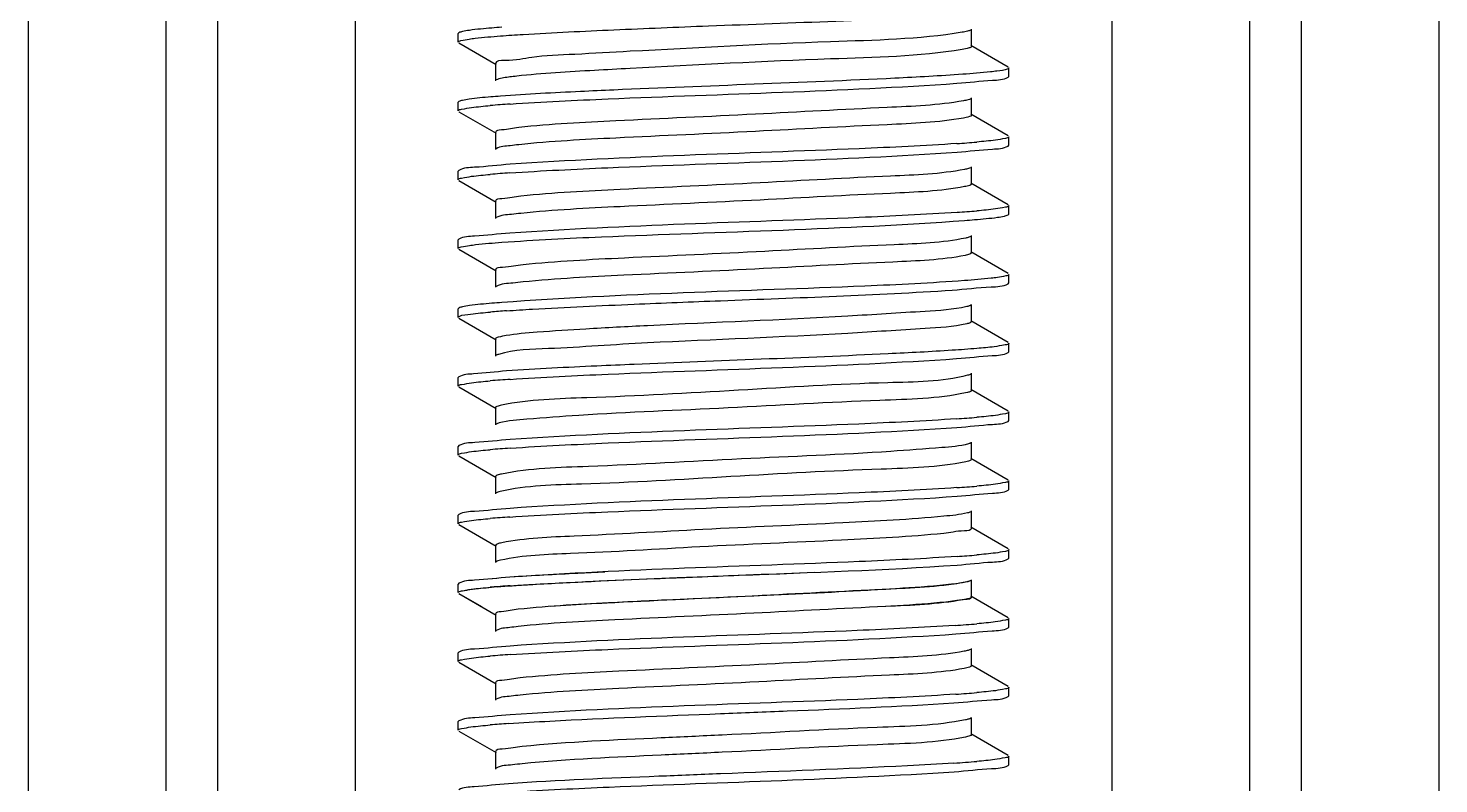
# Model space of a CAD drawing. Extents: x 27938 to 1507990, y 110129 to 923079.
# Drawn here: x 461348 to 461836.2, y 344336.2 to 344597.7 of the extents above; entities that cross this region are included whole.
import ezdxf

# ---------------------------------------------------------------- set-up
doc = ezdxf.new("R2010")
doc.units = 0
doc.header["$LTSCALE"] = 1000
doc.header["$MEASUREMENT"] = 0

msp = doc.modelspace()

# ---------------------------------------------------------------- linework, layer by layer
at = {"linetype": 'Continuous'}
for p, q in [((461347.99, 346328.15), (461347.99, 341587.12)), ((461395.62, 346328.15), (461395.62, 341587.12)), ((461413.48, 346328.15), (461413.48, 341587.12)), ((461461.1, 346328.15), (461461.1, 341587.12)), ((461723.05, 346328.15), (461723.05, 341587.12)), ((461770.67, 346328.15), (461770.67, 341587.12)), ((461788.53, 346328.15), (461788.53, 341587.12)), ((461836.16, 346328.15), (461836.16, 341587.12)), ((461497.05, 344596.09), (461496.82, 344595.83)), ((461496.82, 344592.86), (461496.82, 344595.83)), ((461496.82, 344592.86), (461496.82, 344595.83)), ((461674.44, 344591.37), (461674.44, 344597.32)), ((461497.05, 344592.59), (461509.97, 344585.11)), ((461687.1, 344584.19), (461674.18, 344591.67)), ((461509.71, 344585.41), (461509.71, 344579.46)), ((461510.37, 344579.94), (461509.97, 344579.76)), ((461687.1, 344580.69), (461687.33, 344580.95)), ((461687.33, 344580.95), (461687.33, 344583.93)), ((461687.33, 344580.95), (461687.33, 344583.93)), ((461497.05, 344572.28), (461496.82, 344572.02)), ((461496.82, 344569.04), (461496.82, 344572.02)), ((461496.82, 344569.04), (461496.82, 344572.02)), ((461674.44, 344567.55), (461674.44, 344573.51)), ((461497.05, 344568.78), (461509.97, 344561.3)), ((461687.1, 344560.37), (461674.18, 344567.86)), ((461509.71, 344561.6), (461509.71, 344555.65)), ((461687.33, 344557.14), (461687.33, 344560.11)), ((461687.33, 344557.14), (461687.33, 344560.11)), ((461687.1, 344556.88), (461687.33, 344557.14)), ((461497.05, 344548.47), (461496.82, 344548.21)), ((461496.82, 344545.23), (461496.82, 344548.21)), ((461496.82, 344545.23), (461496.82, 344548.21)), ((461674.44, 344543.74), (461674.44, 344549.69)), ((461497.05, 344544.97), (461509.97, 344537.49)), ((461687.1, 344536.56), (461674.18, 344544.04)), ((461509.71, 344537.79), (461509.71, 344531.83)), ((461687.33, 344533.32), (461687.33, 344536.3)), ((461687.33, 344533.32), (461687.33, 344536.3)), ((461687.1, 344533.06), (461687.33, 344533.32)), ((461674.44, 344519.93), (461674.44, 344525.88)), ((461497.05, 344524.65), (461496.82, 344524.39)), ((461496.82, 344521.42), (461496.82, 344524.39)), ((461496.82, 344521.42), (461496.82, 344524.39)), ((461497.05, 344521.16), (461509.97, 344513.67)), ((461687.1, 344512.75), (461674.18, 344520.23)), ((461509.71, 344513.98), (461509.71, 344508.02)), ((461687.33, 344509.51), (461687.33, 344512.49)), ((461687.33, 344509.51), (461687.33, 344512.49)), ((461687.1, 344509.25), (461687.33, 344509.51)), ((461674.44, 344496.12), (461674.44, 344502.07)), ((461497.05, 344500.84), (461496.82, 344500.58)), ((461496.82, 344497.6), (461496.82, 344500.58)), ((461496.82, 344497.6), (461496.82, 344500.58)), ((461497.05, 344497.34), (461509.97, 344489.86)), ((461687.1, 344488.94), (461674.18, 344496.42)), ((461509.71, 344490.16), (461509.71, 344484.21)), ((461687.33, 344485.7), (461687.33, 344488.67)), ((461687.33, 344485.7), (461687.33, 344488.67)), ((461687.1, 344485.44), (461687.33, 344485.7)), ((461497.05, 344477.03), (461496.82, 344476.77)), ((461496.82, 344473.79), (461496.82, 344476.77)), ((461496.82, 344473.79), (461496.82, 344476.77)), ((461674.44, 344472.3), (461674.44, 344478.26)), ((461497.05, 344473.53), (461509.97, 344466.05)), ((461687.1, 344465.12), (461674.18, 344472.6)), ((461673.1, 344471.62), (461672.4, 344471.46)), ((461509.71, 344466.35), (461509.71, 344460.4)), ((461687.33, 344461.88), (461687.33, 344464.86)), ((461687.33, 344461.88), (461687.33, 344464.86)), ((461687.1, 344461.62), (461687.33, 344461.88)), ((461497.05, 344453.22), (461496.82, 344452.96)), ((461496.82, 344449.98), (461496.82, 344452.96)), ((461496.82, 344449.98), (461496.82, 344452.96)), ((461674.44, 344448.49), (461674.44, 344454.44)), ((461497.05, 344449.72), (461509.97, 344442.24)), ((461673.38, 344447.88), (461672.44, 344447.65)), ((461687.1, 344441.31), (461674.18, 344448.79)), ((461509.71, 344442.54), (461509.71, 344436.58)), ((461687.1, 344437.81), (461687.33, 344438.07)), ((461687.33, 344438.07), (461687.33, 344441.05)), ((461687.33, 344438.07), (461687.33, 344441.05)), ((461497.05, 344429.4), (461496.82, 344429.14)), ((461496.82, 344426.17), (461496.82, 344429.14)), ((461496.82, 344426.17), (461496.82, 344429.14)), ((461674.44, 344424.68), (461674.44, 344430.63)), ((461497.05, 344425.9), (461509.97, 344418.42)), ((461687.1, 344417.5), (461674.18, 344424.98)), ((461509.71, 344418.72), (461509.71, 344412.77)), ((461687.1, 344414), (461687.33, 344414.26)), ((461687.33, 344414.26), (461687.33, 344417.24)), ((461687.33, 344414.26), (461687.33, 344417.24)), ((461497.05, 344405.59), (461496.82, 344405.33)), ((461497.05, 344405.59), (461496.82, 344405.33)), ((461496.82, 344402.35), (461496.82, 344405.33)), ((461496.82, 344402.35), (461496.82, 344405.33)), ((461496.82, 344402.35), (461496.82, 344405.33)), ((461496.82, 344402.35), (461496.82, 344405.33)), ((461674.44, 344400.87), (461674.44, 344406.82)), ((461674.44, 344400.86), (461674.44, 344406.82)), ((461497.05, 344402.09), (461509.97, 344394.61)), ((461497.05, 344402.09), (461504.92, 344397.53)), ((461687.1, 344393.69), (461674.18, 344401.17)), ((461680.45, 344397.53), (461674.18, 344401.17)), ((461509.71, 344394.91), (461509.71, 344388.96)), ((461687.1, 344390.19), (461687.33, 344390.45)), ((461687.33, 344390.45), (461687.33, 344393.43)), ((461687.33, 344390.45), (461687.33, 344393.43)), ((461497.05, 344381.78), (461496.82, 344381.52)), ((461496.82, 344378.54), (461496.82, 344381.52)), ((461496.82, 344378.54), (461496.82, 344381.52)), ((461674.44, 344377.05), (461674.44, 344383.01)), ((461497.05, 344378.28), (461509.97, 344370.8)), ((461687.1, 344369.87), (461674.18, 344377.36)), ((461509.71, 344371.1), (461509.71, 344365.15)), ((461687.33, 344366.64), (461687.33, 344369.61)), ((461687.33, 344366.64), (461687.33, 344369.61)), ((461687.1, 344366.37), (461687.33, 344366.64)), ((461497.05, 344357.97), (461496.82, 344357.71)), ((461496.82, 344354.73), (461496.82, 344357.71)), ((461496.82, 344354.73), (461496.82, 344357.71)), ((461674.44, 344353.24), (461674.44, 344359.19)), ((461497.05, 344354.47), (461509.97, 344346.99)), ((461687.1, 344346.06), (461674.18, 344353.54)), ((461509.71, 344347.29), (461509.71, 344341.33)), ((461687.33, 344342.82), (461687.33, 344345.8)), ((461687.33, 344342.82), (461687.33, 344345.8)), ((461687.1, 344342.56), (461687.33, 344342.82))]:
    msp.add_line(p, q, dxfattribs=at)
for centre, radius, start, end in [((461542.14, 344163.2), 409.13, 93.8351, 94.8035), ((461642.06, 344965.29), 408.46, 273.8387, 274.8044), ((461541.98, 344141.41), 407.09, 93.8488, 94.8033), ((461642.16, 344940.32), 407.29, 273.8479, 274.803), ((461540.53, 344111.98), 388.84, 93.9793, 94.8029), ((461542.21, 344067.07), 410, 93.8293, 94.8034), ((461641.91, 344872), 410.42, 273.8243, 274.8053), ((461542.14, 344044.09), 409.17, 93.8348, 94.8035), ((461642.06, 344846.27), 408.5, 273.8383, 274.8044), ((461541.98, 344022.28), 407.16, 93.8484, 94.8033), ((461642.16, 344821.26), 407.3, 273.8478, 274.803), ((461542.18, 343996.03), 409.61, 93.832, 94.8034), ((461537.88, 344048.74), 356.73, 94.4326, 94.598), ((461641.24, 344808.85), 418.74, 273.7685, 274.8061), ((461542.22, 343971.69), 410.14, 93.8284, 94.8033), ((461641.61, 344780.39), 414.08, 273.7992, 274.806), ((461541.27, 343959.8), 398.17, 93.9046, 94.8082), ((461640.7, 344768.13), 425.67, 273.7272, 274.8014)]:
    msp.add_arc(centre, radius, start, end, dxfattribs=at)
for points, knots in [([(461550.66, 344597.1), (461561.57, 344597.59), (461601.84, 344599.28), (461642.14, 344600.43), (461671.44, 344602.54)], [0, 0, 0, 0, 0.271117, 1, 1, 1, 1]), ([(461496.82, 344592.86), (461496.82, 344593.21), (461498.64, 344593.54), (461499.61, 344593.78), (461500.55, 344593.92)], [0, 0, 0, 0, 0.275146, 1, 1, 1, 1]), ([(461500.66, 344596.91), (461499.87, 344596.8), (461498.67, 344596.59), (461497.43, 344596.31), (461497.05, 344596.09)], [0, 0, 0, 0, 0.642818, 1, 1, 1, 1]), ([(461500.55, 344593.92), (461501.24, 344594.02), (461504.85, 344594.47), (461508.49, 344594.76), (461511.42, 344594.98)], [0, 0, 0, 0, 0.191295, 1, 1, 1, 1]), ([(461511.88, 344597.99), (461510.72, 344597.91), (461506.98, 344597.61), (461503.24, 344597.28), (461500.66, 344596.91)], [0, 0, 0, 0, 0.307553, 1, 1, 1, 1]), ([(461511.42, 344594.98), (461514.04, 344595.18), (461527.11, 344596.04), (461540.2, 344596.64), (461550.66, 344597.1)], [0, 0, 0, 0, 0.200445, 1, 1, 1, 1]), ([(461671.21, 344596.26), (461656.19, 344593.76), (461617.64, 344593.04), (461579.39, 344590.84), (461556.26, 344589.66)], [0, 0, 0, 0, 0.396629, 1, 1, 1, 1]), ([(461674.17, 344597.02), (461673.85, 344596.83), (461672.84, 344596.56), (461671.84, 344596.36), (461671.21, 344596.26)], [0, 0, 0, 0, 0.371007, 1, 1, 1, 1]), ([(461556.26, 344589.66), (461549.89, 344589.34), (461538.92, 344588.57), (461523.32, 344588.1), (461516.24, 344586.27), (461509.71, 344586.54), (461509.71, 344585.41)], [0, 0, 0, 0, 0.408517, 0.726153, 0.927696, 1, 1, 1, 1]), ([(461671.21, 344590.3), (461656.19, 344587.81), (461617.64, 344587.09), (461579.39, 344584.89), (461556.26, 344583.71)], [0, 0, 0, 0, 0.396629, 1, 1, 1, 1]), ([(461674.44, 344591.37), (461674.43, 344591.04), (461672.91, 344590.65), (461672.02, 344590.44), (461671.21, 344590.3)], [0, 0, 0, 0, 0.282134, 1, 1, 1, 1]), ([(461517.04, 344581.07), (461516.27, 344580.98), (461514.03, 344580.69), (461511.75, 344580.44), (461510.37, 344579.94)], [0, 0, 0, 0, 0.345772, 1, 1, 1, 1]), ([(461556.26, 344583.71), (461552.17, 344583.5), (461539.09, 344582.78), (461525.99, 344582.07), (461517.04, 344581.07)], [0, 0, 0, 0, 0.312724, 1, 1, 1, 1]), ([(461671.44, 344581.71), (461663.6, 344581.14), (461623.35, 344579.02), (461583.07, 344577.7), (461550.66, 344576.27)], [0, 0, 0, 0, 0.195012, 1, 1, 1, 1]), ([(461669.41, 344578.59), (461673.5, 344578.87), (461679.24, 344579.66), (461685.5, 344579.77), (461687.1, 344580.69)], [0, 0, 0, 0, 0.690234, 1, 1, 1, 1]), ([(461683.26, 344582.81), (461682.51, 344582.71), (461678.58, 344582.24), (461674.63, 344581.93), (461671.44, 344581.71)], [0, 0, 0, 0, 0.191606, 1, 1, 1, 1]), ([(461687.33, 344583.93), (461687.33, 344583.8), (461685.87, 344582.9), (461684.55, 344582.99), (461683.26, 344582.81)], [0, 0, 0, 0, 0.088343, 1, 1, 1, 1]), ([(461550.66, 344576.27), (461546.81, 344576.1), (461533.72, 344575.49), (461520.64, 344574.83), (461511.42, 344574.15)], [0, 0, 0, 0, 0.294264, 1, 1, 1, 1]), ([(461514.78, 344571.41), (461526.06, 344572.18), (461577.6, 344574.66), (461629.21, 344575.85), (461669.41, 344578.59)], [0, 0, 0, 0, 0.219188, 1, 1, 1, 1]), ([(461496.82, 344569.04), (461496.82, 344569.48), (461499.11, 344569.76), (461500.26, 344570.07), (461501.41, 344570.22)], [0, 0, 0, 0, 0.271545, 1, 1, 1, 1]), ([(461500.55, 344573.08), (461499.79, 344572.97), (461498.62, 344572.77), (461497.42, 344572.49), (461497.05, 344572.28)], [0, 0, 0, 0, 0.641633, 1, 1, 1, 1]), ([(461511.42, 344574.15), (461510.31, 344574.06), (461506.68, 344573.77), (461503.04, 344573.44), (461500.55, 344573.08)], [0, 0, 0, 0, 0.307541, 1, 1, 1, 1]), ([(461671.65, 344572.52), (461662.94, 344570.96), (461638.81, 344570.01), (461598.77, 344567.77), (461556.25, 344565.87), (461528.92, 344564.48), (461517.74, 344563.29)], [0, 0, 0, 0, 0.172177, 0.467909, 0.781292, 1, 1, 1, 1]), ([(461674.17, 344573.21), (461673.89, 344573.04), (461673.04, 344572.79), (461672.19, 344572.61), (461671.65, 344572.52)], [0, 0, 0, 0, 0.377707, 1, 1, 1, 1]), ([(461671.65, 344566.57), (461662.94, 344565.01), (461638.81, 344564.06), (461598.77, 344561.82), (461556.25, 344559.92), (461528.92, 344558.53), (461517.74, 344557.33)], [0, 0, 0, 0, 0.172177, 0.467909, 0.781292, 1, 1, 1, 1]), ([(461674.44, 344567.55), (461674.43, 344567.27), (461673.14, 344566.87), (461672.36, 344566.69), (461671.65, 344566.57)], [0, 0, 0, 0, 0.285905, 1, 1, 1, 1]), ([(461517.74, 344563.29), (461515.73, 344563.07), (461513.82, 344562.48), (461509.71, 344562.33), (461509.72, 344561.6)], [0, 0, 0, 0, 0.73335, 1, 1, 1, 1]), ([(461687.33, 344560.11), (461687.33, 344559.68), (461685.06, 344559.4), (461683.91, 344559.08), (461682.77, 344558.94)], [0, 0, 0, 0, 0.271629, 1, 1, 1, 1]), ([(461517.74, 344557.33), (461516.76, 344557.23), (461514.19, 344556.85), (461511.4, 344556.78), (461509.97, 344555.95)], [0, 0, 0, 0, 0.372967, 1, 1, 1, 1]), ([(461669.41, 344557.75), (461658.13, 344556.98), (461606.58, 344554.5), (461554.98, 344553.31), (461514.78, 344550.57)], [0, 0, 0, 0, 0.219095, 1, 1, 1, 1]), ([(461669.49, 344554.78), (461673.56, 344555.06), (461679.28, 344555.85), (461685.51, 344555.96), (461687.1, 344556.88)], [0, 0, 0, 0, 0.690139, 1, 1, 1, 1]), ([(461514.78, 344550.57), (461510.67, 344550.29), (461504.92, 344549.5), (461498.65, 344549.39), (461497.05, 344548.47)], [0, 0, 0, 0, 0.690277, 1, 1, 1, 1]), ([(461514.65, 344547.59), (461525.94, 344548.36), (461577.55, 344550.84), (461629.23, 344552.03), (461669.49, 344554.78)], [0, 0, 0, 0, 0.218979, 1, 1, 1, 1]), ([(461496.82, 344545.23), (461496.82, 344545.66), (461499.09, 344545.95), (461500.24, 344546.26), (461501.39, 344546.41)], [0, 0, 0, 0, 0.271633, 1, 1, 1, 1]), ([(461672.06, 344548.78), (461663.65, 344547.16), (461639.9, 344546.31), (461600.22, 344544), (461557.52, 344542.13), (461529.89, 344540.72), (461518.47, 344539.55)], [0, 0, 0, 0, 0.167069, 0.460858, 0.776177, 1, 1, 1, 1]), ([(461674.17, 344549.39), (461673.93, 344549.25), (461673.22, 344549.03), (461672.51, 344548.87), (461672.06, 344548.78)], [0, 0, 0, 0, 0.385224, 1, 1, 1, 1]), ([(461672.06, 344542.83), (461663.65, 344541.2), (461639.9, 344540.36), (461600.22, 344538.04), (461557.52, 344536.18), (461529.89, 344534.77), (461518.47, 344533.6)], [0, 0, 0, 0, 0.167069, 0.460858, 0.776177, 1, 1, 1, 1]), ([(461674.44, 344543.74), (461674.43, 344543.49), (461673.35, 344543.1), (461672.66, 344542.95), (461672.06, 344542.83)], [0, 0, 0, 0, 0.290456, 1, 1, 1, 1]), ([(461518.47, 344539.55), (461516.28, 344539.33), (461514.22, 344538.67), (461509.71, 344538.58), (461509.72, 344537.79)], [0, 0, 0, 0, 0.734177, 1, 1, 1, 1]), ([(461687.33, 344536.3), (461687.33, 344535.87), (461685.05, 344535.58), (461683.9, 344535.27), (461682.75, 344535.12)], [0, 0, 0, 0, 0.271602, 1, 1, 1, 1]), ([(461518.47, 344533.6), (461517.4, 344533.49), (461514.59, 344533.08), (461511.53, 344533.04), (461509.97, 344532.14)], [0, 0, 0, 0, 0.374915, 1, 1, 1, 1]), ([(461511.93, 344523.58), (461523.39, 344524.42), (461576.76, 344527.03), (461630.21, 344528.08), (461672.04, 344531.15)], [0, 0, 0, 0, 0.215017, 1, 1, 1, 1]), ([(461669.49, 344533.94), (461658.2, 344533.17), (461606.59, 344530.68), (461554.91, 344529.5), (461514.65, 344526.75)], [0, 0, 0, 0, 0.219017, 1, 1, 1, 1]), ([(461672.04, 344531.15), (461673.2, 344531.23), (461677, 344531.53), (461680.8, 344531.87), (461683.42, 344532.23)], [0, 0, 0, 0, 0.307338, 1, 1, 1, 1]), ([(461683.42, 344532.23), (461684.22, 344532.35), (461685.45, 344532.56), (461686.71, 344532.84), (461687.1, 344533.06)], [0, 0, 0, 0, 0.643592, 1, 1, 1, 1]), ([(461514.65, 344526.75), (461510.58, 344526.47), (461504.87, 344525.68), (461498.64, 344525.57), (461497.05, 344524.65)], [0, 0, 0, 0, 0.690149, 1, 1, 1, 1]), ([(461674.17, 344525.58), (461673.97, 344525.46), (461673.39, 344525.26), (461672.8, 344525.12), (461672.44, 344525.05)], [0, 0, 0, 0, 0.393704, 1, 1, 1, 1]), ([(461496.82, 344521.42), (461496.82, 344521.79), (461498.71, 344522.11), (461499.71, 344522.36), (461500.68, 344522.5)], [0, 0, 0, 0, 0.274546, 1, 1, 1, 1]), ([(461500.68, 344522.5), (461501.39, 344522.6), (461505.13, 344523.06), (461508.89, 344523.36), (461511.93, 344523.58)], [0, 0, 0, 0, 0.19129, 1, 1, 1, 1]), ([(461672.44, 344525.05), (461664.33, 344523.34), (461640.97, 344522.62), (461601.68, 344520.22), (461558.81, 344518.4), (461530.89, 344516.97), (461519.23, 344515.81)], [0, 0, 0, 0, 0.161939, 0.453776, 0.771039, 1, 1, 1, 1]), ([(461519.23, 344515.81), (461516.85, 344515.58), (461514.63, 344514.85), (461509.71, 344514.84), (461509.72, 344513.98)], [0, 0, 0, 0, 0.734857, 1, 1, 1, 1]), ([(461672.24, 344519.05), (461664.02, 344517.4), (461640.61, 344516.61), (461601.3, 344514.27), (461558.6, 344512.43), (461530.82, 344511.01), (461519.23, 344509.86)], [0, 0, 0, 0, 0.164046, 0.455922, 0.77202, 1, 1, 1, 1]), ([(461674.43, 344519.93), (461674.43, 344519.69), (461673.45, 344519.31), (461672.8, 344519.16), (461672.24, 344519.05)], [0, 0, 0, 0, 0.292762, 1, 1, 1, 1]), ([(461683.42, 344511.4), (461682.69, 344511.3), (461678.91, 344510.84), (461675.11, 344510.53), (461672.04, 344510.31)], [0, 0, 0, 0, 0.191465, 1, 1, 1, 1]), ([(461687.33, 344512.49), (461687.33, 344512.11), (461685.41, 344511.8), (461684.4, 344511.54), (461683.42, 344511.4)], [0, 0, 0, 0, 0.27426, 1, 1, 1, 1]), ([(461519.23, 344509.86), (461518.05, 344509.75), (461515, 344509.31), (461511.66, 344509.3), (461509.97, 344508.32)], [0, 0, 0, 0, 0.376685, 1, 1, 1, 1]), ([(461672.04, 344510.31), (461660.54, 344509.47), (461607.17, 344506.87), (461553.72, 344505.82), (461511.93, 344502.74)], [0, 0, 0, 0, 0.215701, 1, 1, 1, 1]), ([(461557.68, 344502.16), (461567.64, 344502.58), (461604.35, 344504.09), (461641.07, 344505.29), (461667.79, 344507.04)], [0, 0, 0, 0, 0.271359, 1, 1, 1, 1]), ([(461667.79, 344507.04), (461672.26, 344507.33), (461678.52, 344508.2), (461685.36, 344508.25), (461687.1, 344509.25)], [0, 0, 0, 0, 0.691739, 1, 1, 1, 1]), ([(461500.68, 344501.66), (461499.89, 344501.55), (461498.67, 344501.34), (461497.44, 344501.06), (461497.05, 344500.84)], [0, 0, 0, 0, 0.642986, 1, 1, 1, 1]), ([(461511.93, 344502.74), (461510.78, 344502.66), (461507.02, 344502.36), (461503.26, 344502.03), (461500.68, 344501.66)], [0, 0, 0, 0, 0.307532, 1, 1, 1, 1]), ([(461513.54, 344499.88), (461516.52, 344500.09), (461531.23, 344501.01), (461545.94, 344501.66), (461557.68, 344502.16)], [0, 0, 0, 0, 0.202501, 1, 1, 1, 1]), ([(461672.79, 344501.31), (461668.07, 344500.22), (461654.23, 344499.45), (461617.5, 344496.99), (461585.42, 344495.85), (461562.34, 344494.72)], [0, 0, 0, 0, 0.131194, 0.373535, 1, 1, 1, 1]), ([(461674.17, 344501.77), (461674, 344501.67), (461673.54, 344501.5), (461673.07, 344501.37), (461672.79, 344501.31)], [0, 0, 0, 0, 0.40332, 1, 1, 1, 1]), ([(461496.82, 344497.6), (461496.82, 344497.73), (461498.37, 344498.66), (461499.74, 344498.56), (461501.09, 344498.74)], [0, 0, 0, 0, 0.087421, 1, 1, 1, 1]), ([(461562.34, 344494.72), (461555.21, 344494.36), (461542.35, 344493.72), (461526.41, 344492.63), (461515.6, 344491.79), (461511.47, 344490.92), (461509.72, 344490.52), (461509.72, 344490.16)], [0, 0, 0, 0, 0.404312, 0.722616, 0.926229, 0.979509, 1, 1, 1, 1]), ([(461672.79, 344495.36), (461668.07, 344494.27), (461654.23, 344493.5), (461617.5, 344491.03), (461585.42, 344489.9), (461562.34, 344488.76)], [0, 0, 0, 0, 0.131194, 0.373535, 1, 1, 1, 1]), ([(461674.43, 344496.12), (461674.43, 344495.93), (461673.72, 344495.58), (461673.21, 344495.45), (461672.79, 344495.36)], [0, 0, 0, 0, 0.302831, 1, 1, 1, 1]), ([(461562.34, 344488.76), (461550.89, 344488.2), (461533.8, 344486.77), (461516.29, 344486.44), (461510.73, 344484.81)], [0, 0, 0, 0, 0.664278, 1, 1, 1, 1]), ([(461687.33, 344488.67), (461687.33, 344488.2), (461684.8, 344487.94), (461683.55, 344487.59), (461682.28, 344487.44)], [0, 0, 0, 0, 0.270133, 1, 1, 1, 1]), ([(461510.73, 344484.81), (461510.58, 344484.76), (461510.33, 344484.68), (461510.08, 344484.57), (461509.97, 344484.51)], [0, 0, 0, 0, 0.571302, 1, 1, 1, 1]), ([(461514.83, 344476.16), (461526.1, 344476.93), (461577.58, 344479.41), (461629.13, 344480.6), (461669.28, 344483.33)], [0, 0, 0, 0, 0.219183, 1, 1, 1, 1]), ([(461667.79, 344486.2), (461660.39, 344485.72), (461623.7, 344483.83), (461586.99, 344482.57), (461557.68, 344481.32)], [0, 0, 0, 0, 0.201596, 1, 1, 1, 1]), ([(461669.28, 344483.33), (461673.4, 344483.61), (461679.19, 344484.41), (461685.49, 344484.51), (461687.1, 344485.44)], [0, 0, 0, 0, 0.690375, 1, 1, 1, 1]), ([(461513.54, 344479.05), (461509.73, 344478.78), (461504.37, 344478.04), (461498.55, 344477.89), (461497.05, 344477.03)], [0, 0, 0, 0, 0.688907, 1, 1, 1, 1]), ([(461673.1, 344477.57), (461664.15, 344475.28), (461637.34, 344475.12), (461593.59, 344472.28), (461549.04, 344469.86), (461521.45, 344469.21), (461511.75, 344467.19)], [0, 0, 0, 0, 0.171431, 0.491399, 0.816224, 1, 1, 1, 1]), ([(461557.68, 344481.32), (461553.39, 344481.14), (461538.68, 344480.49), (461523.96, 344479.78), (461513.54, 344479.05)], [0, 0, 0, 0, 0.291422, 1, 1, 1, 1]), ([(461674.18, 344477.95), (461674.04, 344477.88), (461673.68, 344477.73), (461673.32, 344477.63), (461673.1, 344477.57)], [0, 0, 0, 0, 0.414289, 1, 1, 1, 1]), ([(461496.82, 344473.79), (461496.82, 344474.23), (461499.11, 344474.51), (461500.27, 344474.82), (461501.43, 344474.97)], [0, 0, 0, 0, 0.271499, 1, 1, 1, 1]), ([(461674.43, 344472.3), (461674.43, 344472.14), (461673.88, 344471.82), (461673.44, 344471.71), (461673.1, 344471.62)], [0, 0, 0, 0, 0.311313, 1, 1, 1, 1]), ([(461511.75, 344467.19), (461511.23, 344467.09), (461510.62, 344466.95), (461509.72, 344466.57), (461509.72, 344466.35)], [0, 0, 0, 0, 0.705293, 1, 1, 1, 1]), ([(461672.4, 344471.46), (461662.68, 344469.44), (461635.03, 344468.84), (461590.54, 344466.04), (461549.71, 344464.59), (461523.39, 344462.57), (461514.13, 344461.88), (461511.01, 344461.07)], [0, 0, 0, 0, 0.184068, 0.509201, 0.829117, 0.940109, 1, 1, 1, 1]), ([(461669.28, 344462.49), (461658, 344461.72), (461606.52, 344459.25), (461554.97, 344458.05), (461514.83, 344455.32)], [0, 0, 0, 0, 0.219354, 1, 1, 1, 1]), ([(461687.33, 344464.86), (461687.33, 344464.43), (461685.06, 344464.14), (461683.91, 344463.83), (461682.76, 344463.68)], [0, 0, 0, 0, 0.271599, 1, 1, 1, 1]), ([(461511.01, 344461.07), (461510.8, 344461.02), (461510.45, 344460.91), (461510.11, 344460.77), (461509.98, 344460.7)], [0, 0, 0, 0, 0.58408, 1, 1, 1, 1]), ([(461514.78, 344452.34), (461526.06, 344453.11), (461577.6, 344455.59), (461629.21, 344456.78), (461669.4, 344459.52)], [0, 0, 0, 0, 0.219191, 1, 1, 1, 1]), ([(461669.4, 344459.52), (461673.5, 344459.8), (461679.24, 344460.6), (461685.5, 344460.71), (461687.1, 344461.62)], [0, 0, 0, 0, 0.690237, 1, 1, 1, 1]), ([(461514.83, 344455.32), (461510.71, 344455.04), (461504.94, 344454.24), (461498.66, 344454.14), (461497.05, 344453.22)], [0, 0, 0, 0, 0.690331, 1, 1, 1, 1]), ([(461673.38, 344453.84), (461670.4, 344452.98), (461661.33, 344452.34), (461635.23, 344450.26), (461594.32, 344448.84), (461549.56, 344446.03), (461521.66, 344445.41), (461511.81, 344443.39)], [0, 0, 0, 0, 0.057446, 0.166902, 0.486553, 0.813832, 1, 1, 1, 1]), ([(461674.18, 344454.14), (461674.07, 344454.08), (461673.81, 344453.97), (461673.54, 344453.88), (461673.38, 344453.84)], [0, 0, 0, 0, 0.426856, 1, 1, 1, 1]), ([(461496.82, 344449.98), (461496.82, 344450.41), (461499.11, 344450.7), (461500.26, 344451.01), (461501.41, 344451.16)], [0, 0, 0, 0, 0.271543, 1, 1, 1, 1]), ([(461672.44, 344447.65), (461662.85, 344445.64), (461635.51, 344445.01), (461591.25, 344442.55), (461547.42, 344439.87), (461520.5, 344439.48), (461511.32, 344437.33)], [0, 0, 0, 0, 0.181951, 0.50465, 0.824728, 1, 1, 1, 1]), ([(461674.43, 344448.49), (461674.43, 344448.36), (461674.02, 344448.06), (461673.65, 344447.96), (461673.38, 344447.88)], [0, 0, 0, 0, 0.321911, 1, 1, 1, 1]), ([(461511.81, 344443.39), (461511.28, 344443.29), (461510.65, 344443.14), (461509.72, 344442.76), (461509.72, 344442.54)], [0, 0, 0, 0, 0.706048, 1, 1, 1, 1]), ([(461669.4, 344438.69), (461658.13, 344437.92), (461606.58, 344435.43), (461554.98, 344434.24), (461514.78, 344431.51)], [0, 0, 0, 0, 0.2191, 1, 1, 1, 1]), ([(461669.49, 344435.71), (461673.56, 344435.99), (461679.28, 344436.78), (461685.51, 344436.9), (461687.1, 344437.81)], [0, 0, 0, 0, 0.69014, 1, 1, 1, 1]), ([(461687.33, 344441.05), (461687.33, 344440.62), (461685.06, 344440.33), (461683.91, 344440.02), (461682.77, 344439.87)], [0, 0, 0, 0, 0.271629, 1, 1, 1, 1]), ([(461511.32, 344437.33), (461511.04, 344437.27), (461510.59, 344437.15), (461510.14, 344436.98), (461509.98, 344436.89)], [0, 0, 0, 0, 0.595248, 1, 1, 1, 1]), ([(461514.66, 344428.52), (461525.94, 344429.29), (461577.56, 344431.78), (461629.23, 344432.97), (461669.49, 344435.71)], [0, 0, 0, 0, 0.218987, 1, 1, 1, 1]), ([(461514.78, 344431.51), (461510.68, 344431.23), (461504.92, 344430.43), (461498.65, 344430.32), (461497.05, 344429.4)], [0, 0, 0, 0, 0.690279, 1, 1, 1, 1]), ([(461664.82, 344428.78), (461653.21, 344427.64), (461625.42, 344426.21), (461582.73, 344424.38), (461543.47, 344422.04), (461520.09, 344421.25), (461511.89, 344419.6)], [0, 0, 0, 0, 0.228484, 0.544623, 0.836244, 1, 1, 1, 1]), ([(461674.18, 344430.33), (461673.84, 344430.13), (461670.73, 344429.31), (461667.59, 344429.05), (461664.82, 344428.78)], [0, 0, 0, 0, 0.122149, 1, 1, 1, 1]), ([(461496.82, 344426.17), (461496.82, 344426.6), (461499.09, 344426.88), (461500.24, 344427.19), (461501.39, 344427.34)], [0, 0, 0, 0, 0.27163, 1, 1, 1, 1]), ([(461674.43, 344424.68), (461674.44, 344423.81), (461669.47, 344423.8), (461667.22, 344423.06), (461664.82, 344422.83)], [0, 0, 0, 0, 0.265061, 1, 1, 1, 1]), ([(461511.89, 344419.6), (461511.34, 344419.49), (461510.7, 344419.34), (461509.72, 344418.96), (461509.72, 344418.72)], [0, 0, 0, 0, 0.707083, 1, 1, 1, 1]), ([(461664.82, 344422.83), (461653.04, 344421.67), (461624.89, 344420.23), (461581.78, 344418.43), (461542.57, 344415.93), (461519.34, 344415.34), (461511.42, 344413.54)], [0, 0, 0, 0, 0.230953, 0.550009, 0.841524, 1, 1, 1, 1]), ([(461511.42, 344413.54), (461511.12, 344413.48), (461510.63, 344413.35), (461510.15, 344413.17), (461509.98, 344413.07)], [0, 0, 0, 0, 0.598262, 1, 1, 1, 1]), ([(461669.49, 344414.88), (461658.2, 344414.11), (461606.59, 344411.62), (461554.91, 344410.44), (461514.66, 344407.69)], [0, 0, 0, 0, 0.219015, 1, 1, 1, 1]), ([(461669.45, 344411.9), (461673.53, 344412.18), (461679.26, 344412.97), (461685.5, 344413.08), (461687.1, 344414)], [0, 0, 0, 0, 0.690177, 1, 1, 1, 1]), ([(461687.33, 344417.24), (461687.33, 344416.8), (461685.05, 344416.52), (461683.9, 344416.21), (461682.75, 344416.06)], [0, 0, 0, 0, 0.271603, 1, 1, 1, 1]), ([(461547.57, 344409.44), (461544.44, 344409.3), (461533.48, 344408.79), (461522.52, 344408.22), (461514.7, 344407.69)], [0, 0, 0, 0, 0.286136, 1, 1, 1, 1]), ([(461514.8, 344404.72), (461521.73, 344405.19), (461556.84, 344407.05), (461591.97, 344408.27), (461620.16, 344409.44)], [0, 0, 0, 0, 0.197351, 1, 1, 1, 1]), ([(461564.93, 344407.21), (461574.62, 344407.61), (461609.46, 344409.03), (461644.33, 344410.19), (461669.45, 344411.9)], [0, 0, 0, 0, 0.278136, 1, 1, 1, 1]), ([(461496.82, 344402.35), (461496.82, 344402.79), (461499.11, 344403.07), (461500.27, 344403.39), (461501.42, 344403.54)], [0, 0, 0, 0, 0.271516, 1, 1, 1, 1]), ([(461514.66, 344407.69), (461510.58, 344407.41), (461504.87, 344406.62), (461498.64, 344406.5), (461497.05, 344405.59)], [0, 0, 0, 0, 0.690152, 1, 1, 1, 1]), ([(461514.7, 344407.69), (461510.62, 344407.41), (461504.89, 344406.62), (461498.65, 344406.51), (461497.05, 344405.59)], [0, 0, 0, 0, 0.690202, 1, 1, 1, 1]), ([(461499.94, 344403.33), (461500.53, 344403.42), (461503.63, 344403.84), (461506.75, 344404.11), (461509.28, 344404.31)], [0, 0, 0, 0, 0.190214, 1, 1, 1, 1]), ([(461510.31, 344404.39), (461513.78, 344404.66), (461531.98, 344405.84), (461550.2, 344406.6), (461564.93, 344407.21)], [0, 0, 0, 0, 0.191198, 1, 1, 1, 1]), ([(461671.52, 344405.81), (461662.72, 344404.27), (461638.47, 344403.29), (461598.32, 344401.07), (461555.87, 344399.16), (461528.63, 344397.78), (461517.52, 344396.58)], [0, 0, 0, 0, 0.173733, 0.470057, 0.78285, 1, 1, 1, 1]), ([(461665.58, 344405.04), (461659.9, 344404.46), (461627.59, 344402.28), (461595.24, 344401.05), (461568.6, 344399.77)], [0, 0, 0, 0, 0.176303, 1, 1, 1, 1]), ([(461674.18, 344406.52), (461673.86, 344406.33), (461671.01, 344405.55), (461668.12, 344405.3), (461665.58, 344405.04)], [0, 0, 0, 0, 0.124256, 1, 1, 1, 1]), ([(461674.17, 344406.52), (461673.88, 344406.35), (461672.98, 344406.09), (461672.09, 344405.91), (461671.52, 344405.81)], [0, 0, 0, 0, 0.375581, 1, 1, 1, 1]), ([(461496.82, 344402.35), (461496.82, 344402.66), (461498.32, 344403), (461499.16, 344403.2), (461499.94, 344403.33)], [0, 0, 0, 0, 0.278908, 1, 1, 1, 1]), ([(461671.52, 344399.86), (461662.72, 344398.32), (461638.47, 344397.34), (461598.32, 344395.12), (461555.87, 344393.21), (461528.63, 344391.83), (461517.52, 344390.62)], [0, 0, 0, 0, 0.173733, 0.470057, 0.78285, 1, 1, 1, 1]), ([(461568.6, 344399.77), (461564.83, 344399.59), (461551.5, 344398.93), (461538.17, 344398.22), (461528.63, 344397.53)], [0, 0, 0, 0, 0.28332, 1, 1, 1, 1]), ([(461665.58, 344399.09), (461664.19, 344398.95), (461657.22, 344398.32), (461650.25, 344397.87), (461644.67, 344397.54)], [0, 0, 0, 0, 0.200678, 1, 1, 1, 1]), ([(461674.43, 344400.86), (461674.44, 344400.06), (461669.88, 344399.98), (461667.79, 344399.32), (461665.58, 344399.09)], [0, 0, 0, 0, 0.265734, 1, 1, 1, 1]), ([(461674.44, 344400.87), (461674.43, 344400.57), (461673.07, 344400.17), (461672.26, 344399.98), (461671.52, 344399.86)], [0, 0, 0, 0, 0.284681, 1, 1, 1, 1]), ([(461517.52, 344396.58), (461515.57, 344396.37), (461513.71, 344395.79), (461509.71, 344395.63), (461509.72, 344394.91)], [0, 0, 0, 0, 0.733065, 1, 1, 1, 1]), ([(461517.52, 344390.62), (461516.58, 344390.52), (461514.08, 344390.15), (461511.36, 344390.07), (461509.97, 344389.26)], [0, 0, 0, 0, 0.372335, 1, 1, 1, 1]), ([(461668.77, 344391.02), (461657.46, 344390.26), (461606.14, 344387.8), (461554.76, 344386.6), (461514.8, 344383.89)], [0, 0, 0, 0, 0.220579, 1, 1, 1, 1]), ([(461669.05, 344388.06), (461673.23, 344388.34), (461679.09, 344389.16), (461685.47, 344389.25), (461687.1, 344390.19)], [0, 0, 0, 0, 0.690613, 1, 1, 1, 1]), ([(461687.33, 344393.43), (461687.33, 344392.99), (461685.01, 344392.7), (461683.84, 344392.39), (461682.68, 344392.24)], [0, 0, 0, 0, 0.271295, 1, 1, 1, 1]), ([(461514.84, 344380.91), (461526.08, 344381.68), (461577.48, 344384.15), (461628.95, 344385.35), (461669.05, 344388.06)], [0, 0, 0, 0, 0.218972, 1, 1, 1, 1]), ([(461496.82, 344378.54), (461496.82, 344378.98), (461499.11, 344379.26), (461500.27, 344379.58), (461501.43, 344379.73)], [0, 0, 0, 0, 0.271492, 1, 1, 1, 1]), ([(461514.8, 344383.89), (461510.7, 344383.61), (461504.93, 344382.81), (461498.65, 344382.7), (461497.05, 344381.78)], [0, 0, 0, 0, 0.690305, 1, 1, 1, 1]), ([(461671.94, 344382.07), (461663.44, 344380.47), (461639.57, 344379.59), (461599.78, 344377.3), (461557.13, 344375.42), (461529.59, 344374.02), (461518.24, 344372.84)], [0, 0, 0, 0, 0.168631, 0.463014, 0.777741, 1, 1, 1, 1]), ([(461674.17, 344382.71), (461673.92, 344382.56), (461673.17, 344382.32), (461672.41, 344382.16), (461671.94, 344382.07)], [0, 0, 0, 0, 0.382833, 1, 1, 1, 1]), ([(461671.94, 344376.12), (461663.44, 344374.52), (461639.57, 344373.64), (461599.78, 344371.34), (461557.13, 344369.47), (461529.59, 344368.07), (461518.24, 344366.89)], [0, 0, 0, 0, 0.168631, 0.463014, 0.777741, 1, 1, 1, 1]), ([(461674.44, 344377.05), (461674.43, 344376.79), (461673.29, 344376.4), (461672.57, 344376.24), (461671.94, 344376.12)], [0, 0, 0, 0, 0.288971, 1, 1, 1, 1]), ([(461518.24, 344372.84), (461516.11, 344372.62), (461514.1, 344371.98), (461509.71, 344371.88), (461509.72, 344371.1)], [0, 0, 0, 0, 0.733941, 1, 1, 1, 1]), ([(461687.33, 344369.61), (461687.33, 344369.18), (461685.04, 344368.89), (461683.88, 344368.58), (461682.73, 344368.43)], [0, 0, 0, 0, 0.27148, 1, 1, 1, 1]), ([(461518.24, 344366.89), (461517.2, 344366.78), (461514.46, 344366.38), (461511.49, 344366.33), (461509.97, 344365.45)], [0, 0, 0, 0, 0.37434, 1, 1, 1, 1]), ([(461669.05, 344367.23), (461657.76, 344366.46), (461606.36, 344363.99), (461554.89, 344362.8), (461514.84, 344360.08)], [0, 0, 0, 0, 0.219886, 1, 1, 1, 1]), ([(461668.37, 344364.2), (461672.71, 344364.49), (461678.79, 344365.33), (461685.41, 344365.41), (461687.1, 344366.37)], [0, 0, 0, 0, 0.691254, 1, 1, 1, 1]), ([(461514.84, 344360.08), (461510.72, 344359.8), (461504.95, 344359), (461498.66, 344358.89), (461497.05, 344357.97)], [0, 0, 0, 0, 0.690338, 1, 1, 1, 1]), ([(461514.16, 344357.05), (461518.95, 344357.38), (461543.39, 344358.78), (461567.86, 344359.72), (461587.53, 344360.5)], [0, 0, 0, 0, 0.196017, 1, 1, 1, 1]), ([(461587.53, 344360.5), (461595.24, 344360.81), (461622.19, 344361.9), (461649.16, 344362.93), (461668.37, 344364.2)], [0, 0, 0, 0, 0.286007, 1, 1, 1, 1]), ([(461496.82, 344354.73), (461496.82, 344355.14), (461498.97, 344355.44), (461500.07, 344355.73), (461501.16, 344355.88)], [0, 0, 0, 0, 0.272443, 1, 1, 1, 1]), ([(461672.33, 344358.34), (461662.32, 344356.29), (461634.01, 344355.7), (461606.03, 344353.88), (461588.15, 344353.06)], [0, 0, 0, 0, 0.363233, 1, 1, 1, 1]), ([(461674.17, 344358.89), (461673.96, 344358.77), (461673.34, 344358.56), (461672.71, 344358.41), (461672.33, 344358.34)], [0, 0, 0, 0, 0.391017, 1, 1, 1, 1]), ([(461588.15, 344353.06), (461581.12, 344352.74), (461558.06, 344351.61), (461534.97, 344350.7), (461518.99, 344349.1)], [0, 0, 0, 0, 0.304662, 1, 1, 1, 1]), ([(461672.33, 344352.38), (461662.32, 344350.33), (461634.01, 344349.75), (461606.03, 344347.93), (461588.15, 344347.11)], [0, 0, 0, 0, 0.363233, 1, 1, 1, 1]), ([(461674.43, 344353.24), (461674.43, 344353.01), (461673.49, 344352.64), (461672.86, 344352.49), (461672.33, 344352.38)], [0, 0, 0, 0, 0.294214, 1, 1, 1, 1]), ([(461518.99, 344349.1), (461516.68, 344348.87), (461514.5, 344348.17), (461509.71, 344348.13), (461509.72, 344347.29)], [0, 0, 0, 0, 0.734703, 1, 1, 1, 1]), ([(461588.15, 344347.11), (461581.12, 344346.78), (461558.06, 344345.66), (461534.97, 344344.75), (461518.99, 344343.15)], [0, 0, 0, 0, 0.304662, 1, 1, 1, 1]), ([(461687.33, 344345.8), (461687.33, 344345.35), (461684.92, 344345.07), (461683.72, 344344.74), (461682.52, 344344.59)], [0, 0, 0, 0, 0.270823, 1, 1, 1, 1]), ([(461518.99, 344343.15), (461517.85, 344343.04), (461514.87, 344342.61), (461511.62, 344342.59), (461509.97, 344341.64)], [0, 0, 0, 0, 0.376214, 1, 1, 1, 1]), ([(461515.44, 344333.33), (461526.64, 344334.08), (461577.65, 344336.53), (461628.73, 344337.75), (461668.49, 344340.4)], [0, 0, 0, 0, 0.219814, 1, 1, 1, 1]), ([(461668.37, 344343.37), (461663.03, 344343.01), (461636.09, 344341.53), (461609.13, 344340.53), (461587.53, 344339.67)], [0, 0, 0, 0, 0.198662, 1, 1, 1, 1]), ([(461668.49, 344340.4), (461672.8, 344340.69), (461678.84, 344341.52), (461685.42, 344341.6), (461687.1, 344342.56)], [0, 0, 0, 0, 0.691163, 1, 1, 1, 1]), ([(461514.16, 344336.22), (461510.2, 344335.94), (461504.65, 344335.17), (461498.6, 344335.04), (461497.05, 344334.15)], [0, 0, 0, 0, 0.689661, 1, 1, 1, 1]), ([(461587.53, 344339.67), (461580.42, 344339.38), (461555.96, 344338.38), (461531.49, 344337.41), (461514.16, 344336.22)], [0, 0, 0, 0, 0.290714, 1, 1, 1, 1])]:
    msp.add_open_spline(points, degree=3, knots=knots, dxfattribs=at)
for points in [[(461501.41, 344570.22), (461503.56, 344570.5), (461505.72, 344570.7), (461507.88, 344570.89)], [(461682.77, 344558.94), (461680.61, 344558.65), (461678.44, 344558.45), (461676.27, 344558.27)], [(461501.39, 344546.41), (461503.55, 344546.69), (461505.72, 344546.89), (461507.89, 344547.07)], [(461682.75, 344535.12), (461680.59, 344534.84), (461678.43, 344534.64), (461676.26, 344534.45)], [(461501.09, 344498.74), (461503.38, 344499.05), (461505.67, 344499.26), (461507.97, 344499.46)], [(461676.34, 344486.84), (461673.49, 344486.59), (461670.64, 344486.39), (461667.79, 344486.2)], [(461682.28, 344487.44), (461680.31, 344487.19), (461678.32, 344487.01), (461676.34, 344486.84)], [(461501.43, 344474.97), (461503.57, 344475.25), (461505.72, 344475.45), (461507.88, 344475.64)], [(461682.76, 344463.68), (461680.61, 344463.4), (461678.45, 344463.2), (461676.29, 344463.02)], [(461501.41, 344451.16), (461503.56, 344451.44), (461505.72, 344451.64), (461507.88, 344451.82)], [(461682.77, 344439.87), (461680.61, 344439.59), (461678.44, 344439.39), (461676.27, 344439.2)], [(461501.39, 344427.34), (461503.55, 344427.63), (461505.72, 344427.83), (461507.89, 344428.01)], [(461682.75, 344416.06), (461680.6, 344415.78), (461678.43, 344415.58), (461676.26, 344415.39)], [(461501.42, 344403.54), (461503.57, 344403.82), (461505.72, 344404.02), (461507.88, 344404.2)], [(461682.68, 344392.24), (461680.57, 344391.96), (461678.45, 344391.77), (461676.33, 344391.59)], [(461501.43, 344379.73), (461503.57, 344380), (461505.72, 344380.2), (461507.88, 344380.39)], [(461682.73, 344368.43), (461680.59, 344368.15), (461678.45, 344367.95), (461676.31, 344367.77)], [(461501.16, 344355.88), (461503.4, 344356.18), (461505.65, 344356.38), (461507.9, 344356.58)], [(461682.52, 344344.59), (461680.46, 344344.33), (461678.4, 344344.14), (461676.33, 344343.96)]]:
    msp.add_open_spline(points, degree=3, dxfattribs=at)

doc.saveas('drawing.dxf')
